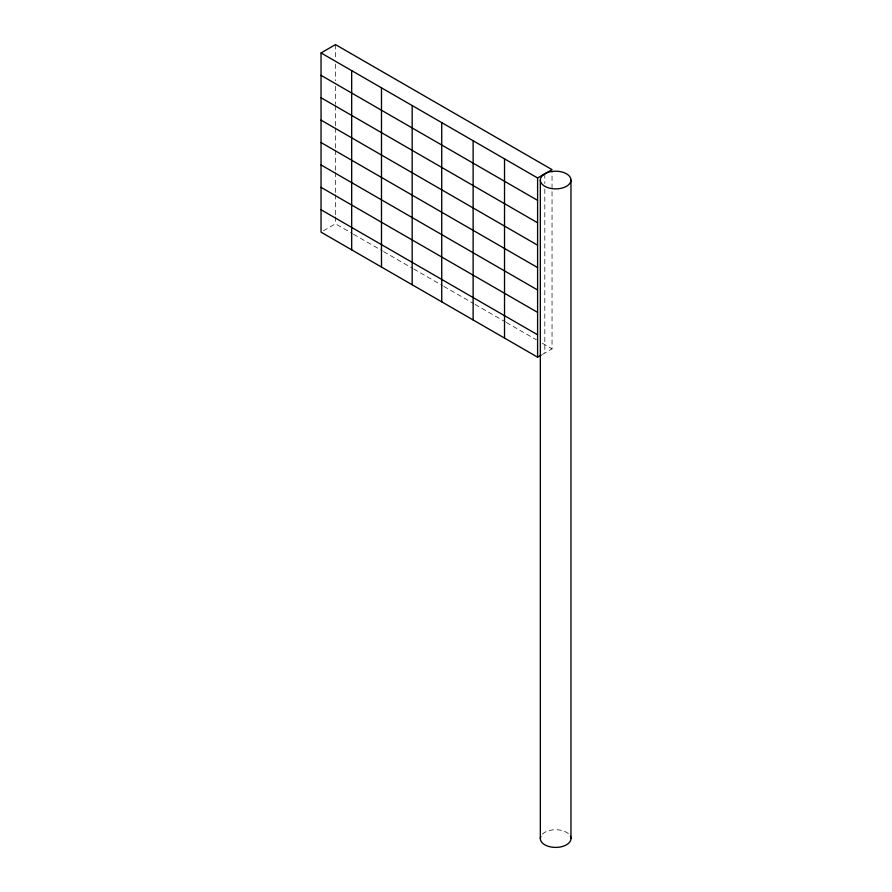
<?xml version="1.0" encoding="UTF-8"?>
<svg xmlns="http://www.w3.org/2000/svg" width="892" height="892" viewBox="0 0 892 892"><rect width="100%" height="100%" fill="white"/><g stroke="black" fill="none" stroke-linecap="round" stroke-linejoin="round"><path stroke-width="0.67" stroke-dasharray="4.46 3.34" d="M323.439 230.76L335.481 223.814L352.318 233.537M542.414 354.403L552.037 348.85L552.037 172.412M353.522 234.228L382.4 250.908M383.605 251.6L412.472 268.269M413.676 268.96L442.555 285.641M443.759 286.332L473.83 303.693M475.035 304.395L505.117 321.756M506.322 322.447L536.393 339.819M542.414 343.286L552.037 348.85M544.822 173.795L544.822 183.529M544.822 189.082L544.822 353.009M335.481 44.6L335.481 58.493M335.481 64.046L335.481 80.726M335.481 86.279L335.481 104.342M335.481 105.724L335.481 126.564M335.481 127.957L335.481 148.797M335.481 150.179L335.481 171.019M335.481 172.412L335.481 193.252M335.481 194.634L335.481 215.474M335.481 216.868L335.481 223.814M542.392 834.143A15.309 8.842 0 0 1 568.906 834.143"/><path stroke-width="1.34" d="M321.042 52.94L335.481 44.6L552.037 169.636L537.597 177.965L321.042 52.94L321.042 232.154L537.597 357.179L541.21 355.094M321.042 75.341L537.597 200.365M321.042 97.741L537.597 222.766M321.042 120.141L537.597 245.177M321.042 142.542L537.597 267.578M321.042 164.942L537.597 289.978M321.042 187.342L537.597 312.378M321.042 209.743L537.597 334.779M570.958 180.05A15.309 8.842 0 0 1 547.989 187.71A15.309 8.842 0 0 1 547.989 172.39A15.309 8.842 0 0 1 570.958 180.05L570.958 838.558M540.34 180.05L540.34 838.558M537.597 177.965L537.597 357.179M504.526 158.876L504.526 338.09M473.128 140.746L473.128 319.96M441.73 122.617L441.73 301.83M412.171 105.546L412.171 284.76M381.486 87.829L381.486 267.043M351.682 70.624L351.682 249.838M570.445 836.272A15.309 8.842 0 0 1 555.649 847.4A15.309 8.842 0 0 1 540.853 836.272"/></g></svg>
